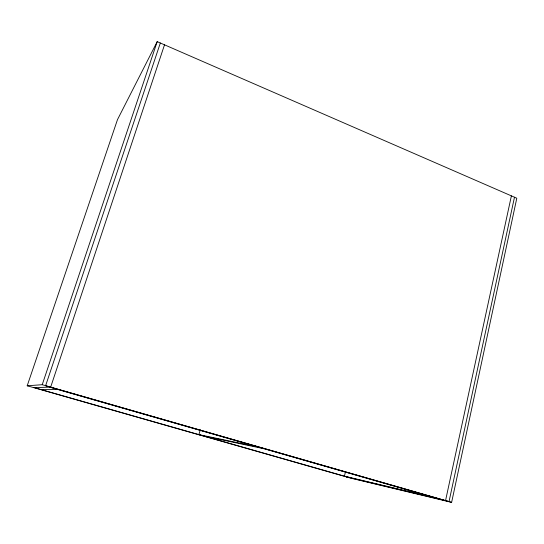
<?xml version="1.0" encoding="UTF-8"?>
<svg xmlns="http://www.w3.org/2000/svg" width="544" height="544" viewBox="0 0 544 544"><rect width="100%" height="100%" fill="white"/><g stroke="black" fill="none" stroke-linecap="round" stroke-linejoin="round"><path stroke-width="0.82" d="M33.755 387.62L351.227 478.258L451.622 502.364L516.8 198.227L157.202 41.636L117.484 119.639L27.2 385.784L33.64 387.62L50.667 387.124L164.512 44.819M511.387 195.874L445.543 500.616L346.236 476.836M514.481 197.22L449.018 501.616L45.601 385.757L160.337 43.003M345.406 472.097L344.406 476.163L434.051 497.576M200.274 429.801L198.886 434.622L256.911 446.685M27.2 385.784L42.228 384.703L157.202 41.636M40.644 389.456L57.984 389.531M204.578 436.254L263.949 448.705M34.17 387.607L349.459 477.605M42.228 384.703L451.622 502.364M49.701 387.158L440.103 499.317"/></g></svg>
